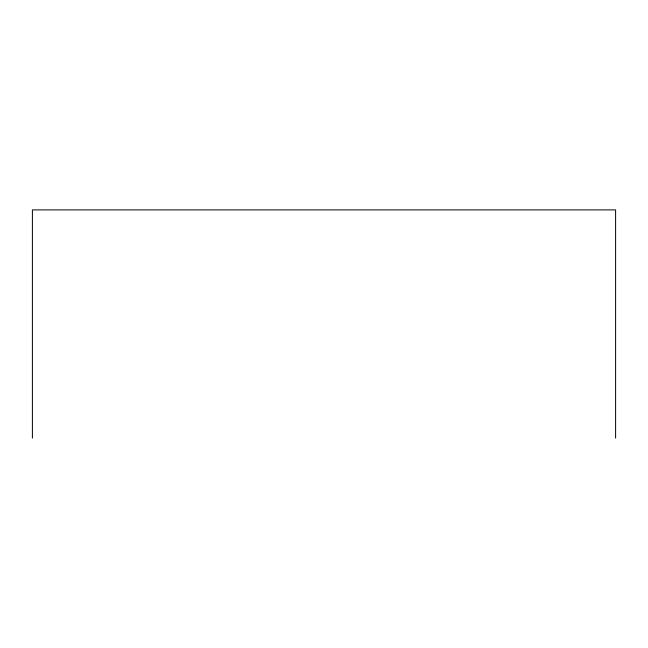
<?xml version="1.0" encoding="UTF-8"?>
<svg xmlns="http://www.w3.org/2000/svg" width="648" height="648" viewBox="0 0 648 648"><rect width="100%" height="100%" fill="white"/><g stroke="black" fill="none" stroke-linecap="round" stroke-linejoin="round"><path stroke-width="0.97" d="M615.6 438.113L615.6 209.887L32.4 209.887L32.4 438.113"/></g></svg>
